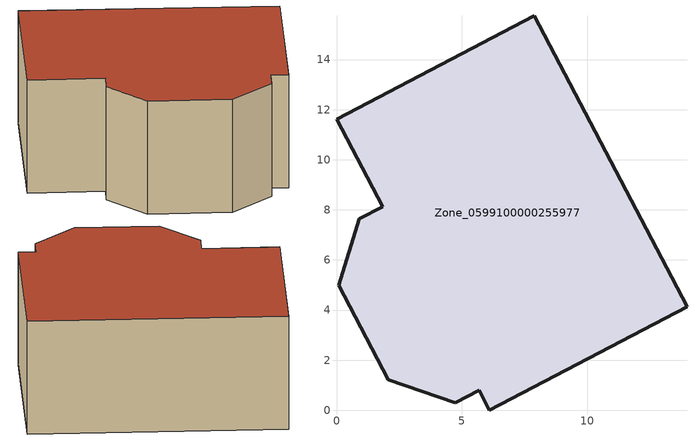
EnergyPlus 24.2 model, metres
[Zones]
Zone_0599100000255977
 floor ground (C_G): 13.99,4.13 6.11,0 5.69,0.8 4.75,0.31 2.06,1.22 0.09,4.98 0.9,7.65 1.84,8.13 0,11.61 7.9,15.75 z0
 wall outside (C_F): 0.09,4.98 2.06,1.22 4.75,0.31 5.69,0.8 6.11,0 13.99,4.13 7.9,15.75 0,11.61 1.84,8.13 0.9,7.65 0.09,4.98 z0:6.14
 roof outside (C_R): 13.99,4.13 7.9,15.75 0,11.61 1.84,8.13 0.9,7.65 0.09,4.98 2.06,1.22 4.75,0.31 5.69,0.8 6.11,0 z6.14
[BUILDING]
Pand.0599100000255977: North Axis=0; Terrain=City; Loads Convergence Tolerance Value=0.04; Temperature Convergence Tolerance Value=0.4; Solar Distribution=FullExterior; Maximum Number of Warmup Days=25; Minimum Number of Warmup Days=1
[Site:Location]
Rotterdam.The.Hague.AP_ZH_NLD Design_Conditions: Latitude=51.96; Longitude=4.45; Time Zone=1; Elevation=-4.5
[SITE:GROUNDTEMPERATURE:BUILDINGSURFACE]
18, 18, 18, 18, 18, 18, 18, 18, 18, 18, 18, 18
[MATERIAL] Thermal Absorptance=0.9; Solar Absorptance=0.7; Visible Absorptance=0.7
Name | Roughness | Thickness | Conductivity | Density | Specific Heat
G.D.1965 | MediumSmooth | 0.15 | 1 | 540 | 1210
F.D.1965 | Rough | 0.3 | 0.857143 | 1920 | 840
R.D.1965 | MediumRough | 0.2 | 0.08 | 1500 | 1000
[CONSTRUCTION]
C_G: G.D.1965
C_F: F.D.1965
C_R: R.D.1965
[ZONE]
Zone_0599100000255977: Type=1; Multiplier=1; Ceiling Height=Autocalculate; Volume=Autocalculate; Floor Area=autocalculate; Part of Total Floor Area=Yes
[ZONEINFILTRATION:DESIGNFLOWRATE]
Infil_Zone_0599100000255977: Zone or ZoneList or Space or SpaceList=Zone_0599100000255977; Schedule=AlwaysOn; Design Flow Rate Calculation Method=Flow/Area; Flow Rate per Floor Area=0.0042; Constant Term Coefficient=1; Temperature Term Coefficient=0; Velocity Term Coefficient=0; Velocity Squared Term Coefficient=0
[HVACTEMPLATE:ZONE:IDEALLOADSAIRSYSTEM]
Zone_0599100000255977: Maximum Heating Supply Air Temperature=50; Minimum Cooling Supply Air Temperature=13; Maximum Heating Supply Air Humidity Ratio=0.0156; Minimum Cooling Supply Air Humidity Ratio=0.0077; Heating Limit=NoLimit; Cooling Limit=NoLimit; Dehumidification Control Type=ConstantSensibleHeatRatio; Cooling Sensible Heat Ratio=0.7; Dehumidification Setpoint=60; Humidification Control Type=None; Humidification Setpoint=30; Outdoor Air Method=None; Outdoor Air Flow Rate per Person=0.00944; Outdoor Air Flow Rate per Zone Floor Area=0; Outdoor Air Flow Rate per Zone=0; Demand Controlled Ventilation Type=None; Outdoor Air Economizer Type=NoEconomizer; Heat Recovery Type=None; Sensible Heat Recovery Effectiveness=0.7; Latent Heat Recovery Effectiveness=0.65
[ZONECONTROL:THERMOSTAT]
ThermostatControl_Zone_0599100000255977: Zone or ZoneList=Zone_0599100000255977; Control Type Schedule=DualSetpointControlType; Control 1=Thermostat_Zone_0599100000255977; Temperature Difference Between Cutout And Setpoint=0
[THERMOSTATSETPOINT:DUALSETPOINT]
Thermostat_Zone_0599100000255977: Heating Setpoint Temperature Schedule=HeatingSetpoint_Zone_0599100000255977; Cooling Setpoint Temperature Schedule=CoolingSetpoint_Zone_0599100000255977
[SCHEDULE:COMPACT]
HeatingSetpoint_Zone_0599100000255977: Through: 12/31, For: AllDays, Until: 24:00, 21
CoolingSetpoint_Zone_0599100000255977: Through: 12/31, For: AllDays, Until: 24:00, 24
DualSetpointControlType: Through: 12/31, For: AllDays, Until: 24:00, 4
AlwaysOn: Through: 12/31, For: AllDays, Until: 24:00, 1
